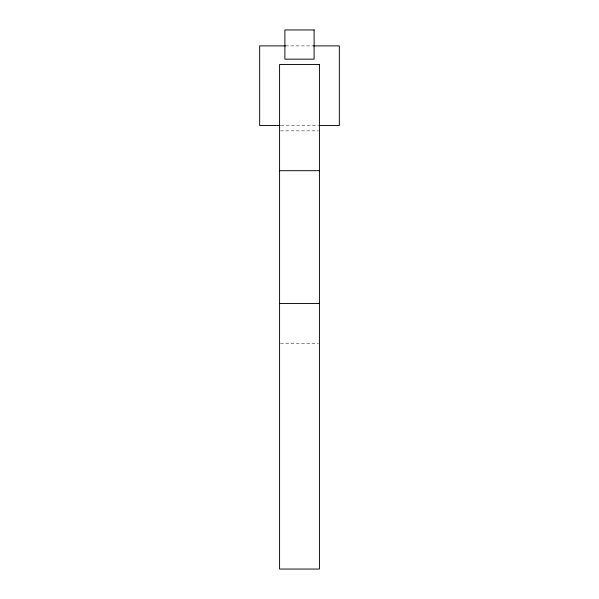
<?xml version="1.0" encoding="UTF-8"?>
<svg xmlns="http://www.w3.org/2000/svg" width="599" height="599" viewBox="0 0 599 599"><rect width="100%" height="100%" fill="white"/><g stroke="black" fill="none" stroke-linecap="round" stroke-linejoin="round"><path stroke-width="0.45" stroke-dasharray="3 2.25" d="M285.603 45.883L313.397 45.883M280.968 125.55L318.032 125.55M280.512 130.867L318.488 130.867M280.512 343.317L318.488 343.317"/><path stroke-width="0.9" d="M285.603 45.883L259.667 45.883L259.667 125.55L280.047 125.55M313.397 45.883L339.334 45.883L339.334 125.55L318.953 125.55M279.583 170.7L319.417 170.7M279.583 303.483L319.417 303.483M314.108 29.95L284.892 29.95L284.892 59.159L314.108 59.159L314.108 29.95M319.417 64.475L279.583 64.475L279.583 569.05L319.417 569.05L319.417 64.475"/></g></svg>
